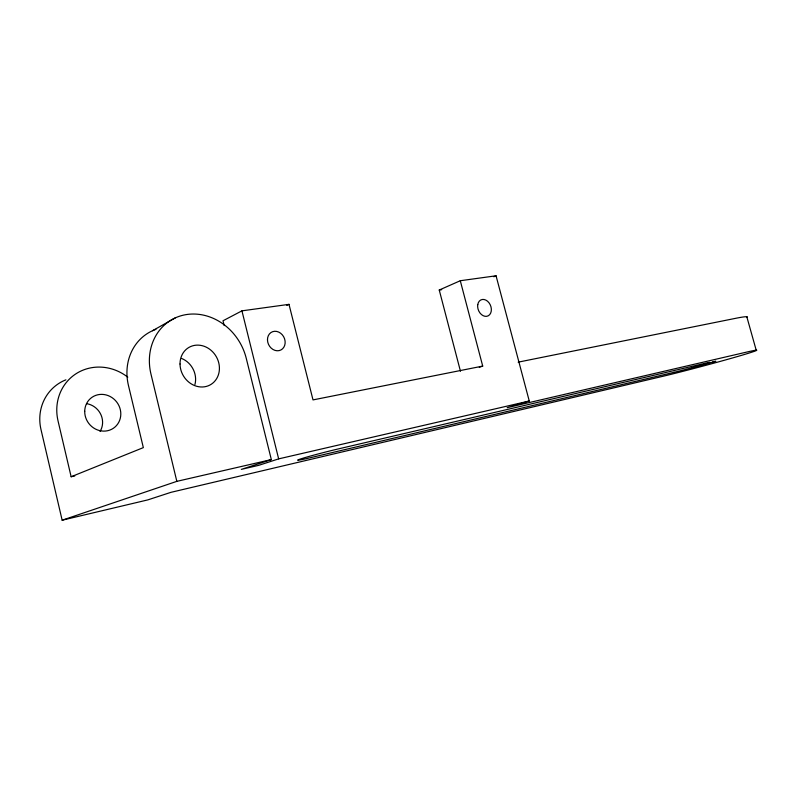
<?xml version="1.0" encoding="UTF-8"?>
<svg xmlns="http://www.w3.org/2000/svg" width="796" height="796" viewBox="0 0 796 796"><rect width="100%" height="100%" fill="white"/><g stroke="black" fill="none" stroke-linecap="round" stroke-linejoin="round"><path stroke-width="1.19" d="M152.524 330.718L175.299 317.893M65.879 379.831A45.79 43.223 50.1 0 0 40.984 429.502L62.148 520.206L147.757 499.908L171.021 492.316L662.481 376.399A55.74 1.423 -15 0 0 737.335 356.578A55.74 1.423 -15 0 0 745.106 352.449L507.142 407.681L529.25 400.995L496.057 275.794L460.287 280.729L482.714 366.09L313.007 399.91L288.998 304.351L241.934 310.848L223.009 320.778L224.193 325.584M286.829 305.445L288.998 304.351M460.466 371.274L439.243 290.023L460.287 280.729M493.819 276.759L496.057 275.794M127.788 377.165A47.034 43.989 52.7 0 0 76.466 373.473A47.034 43.989 52.7 0 0 58.038 420.925L71.133 476.744L143.34 447.621L128.454 385.493A52.218 46.815 58.7 0 1 155.936 329.335M479.291 367.284L482.714 366.09M62.148 520.206L176.841 481.351L271.327 459.59L246.243 358.29A53.879 47.611 59.7 0 0 186.005 314.629A53.879 47.611 59.7 0 0 150.981 374.15L176.841 481.351M271.327 459.59L241.317 469.381L258.68 465.352L278.65 458.874L529.25 400.995M692.202 367.782L715.843 361.275L712.838 361.802M71.133 476.744L74.774 475.968M518.166 362.16L735.564 318.34A55.611 2.885 -15.2 0 1 746.907 317.505M439.243 290.023L441.69 289.674M746.807 316.748L756.2 350.21M241.934 310.848L278.65 458.874M86.625 403.671A18.308 17.283 50.2 0 1 100.067 431.422M181.578 358.439A20.885 18.716 58.7 0 1 194.95 384.488M674.063 372.319L309.913 457.819A27.203 0.925 -14.4 0 1 301.565 458.645A27.203 0.925 -14.4 0 1 338.25 448.934L705.027 363.324A21.074 0.547 -14.9 0 1 702.629 364.757A21.074 0.547 -14.9 0 1 674.063 372.319M84.714 411.343A18.805 17.582 52.8 0 0 111.599 429.313A18.805 17.582 52.8 0 0 111.967 397.582A18.805 17.582 52.8 0 0 84.714 411.343M180.025 364.001A21.542 19.034 59.8 0 0 209.726 385.135A21.542 19.034 59.8 0 0 209.428 349.046A21.542 19.034 59.8 0 0 180.025 364.001M477.759 304.609A8.766 6.507 68 0 0 486.754 316.31A8.766 6.507 68 0 0 488.993 302.759A8.766 6.507 68 0 0 477.759 304.609M267.476 339.882A10.059 8.497 62.9 0 0 280.898 349.981A10.059 8.497 62.9 0 0 280.59 333.206A10.059 8.497 62.9 0 0 267.476 339.882"/></g></svg>
